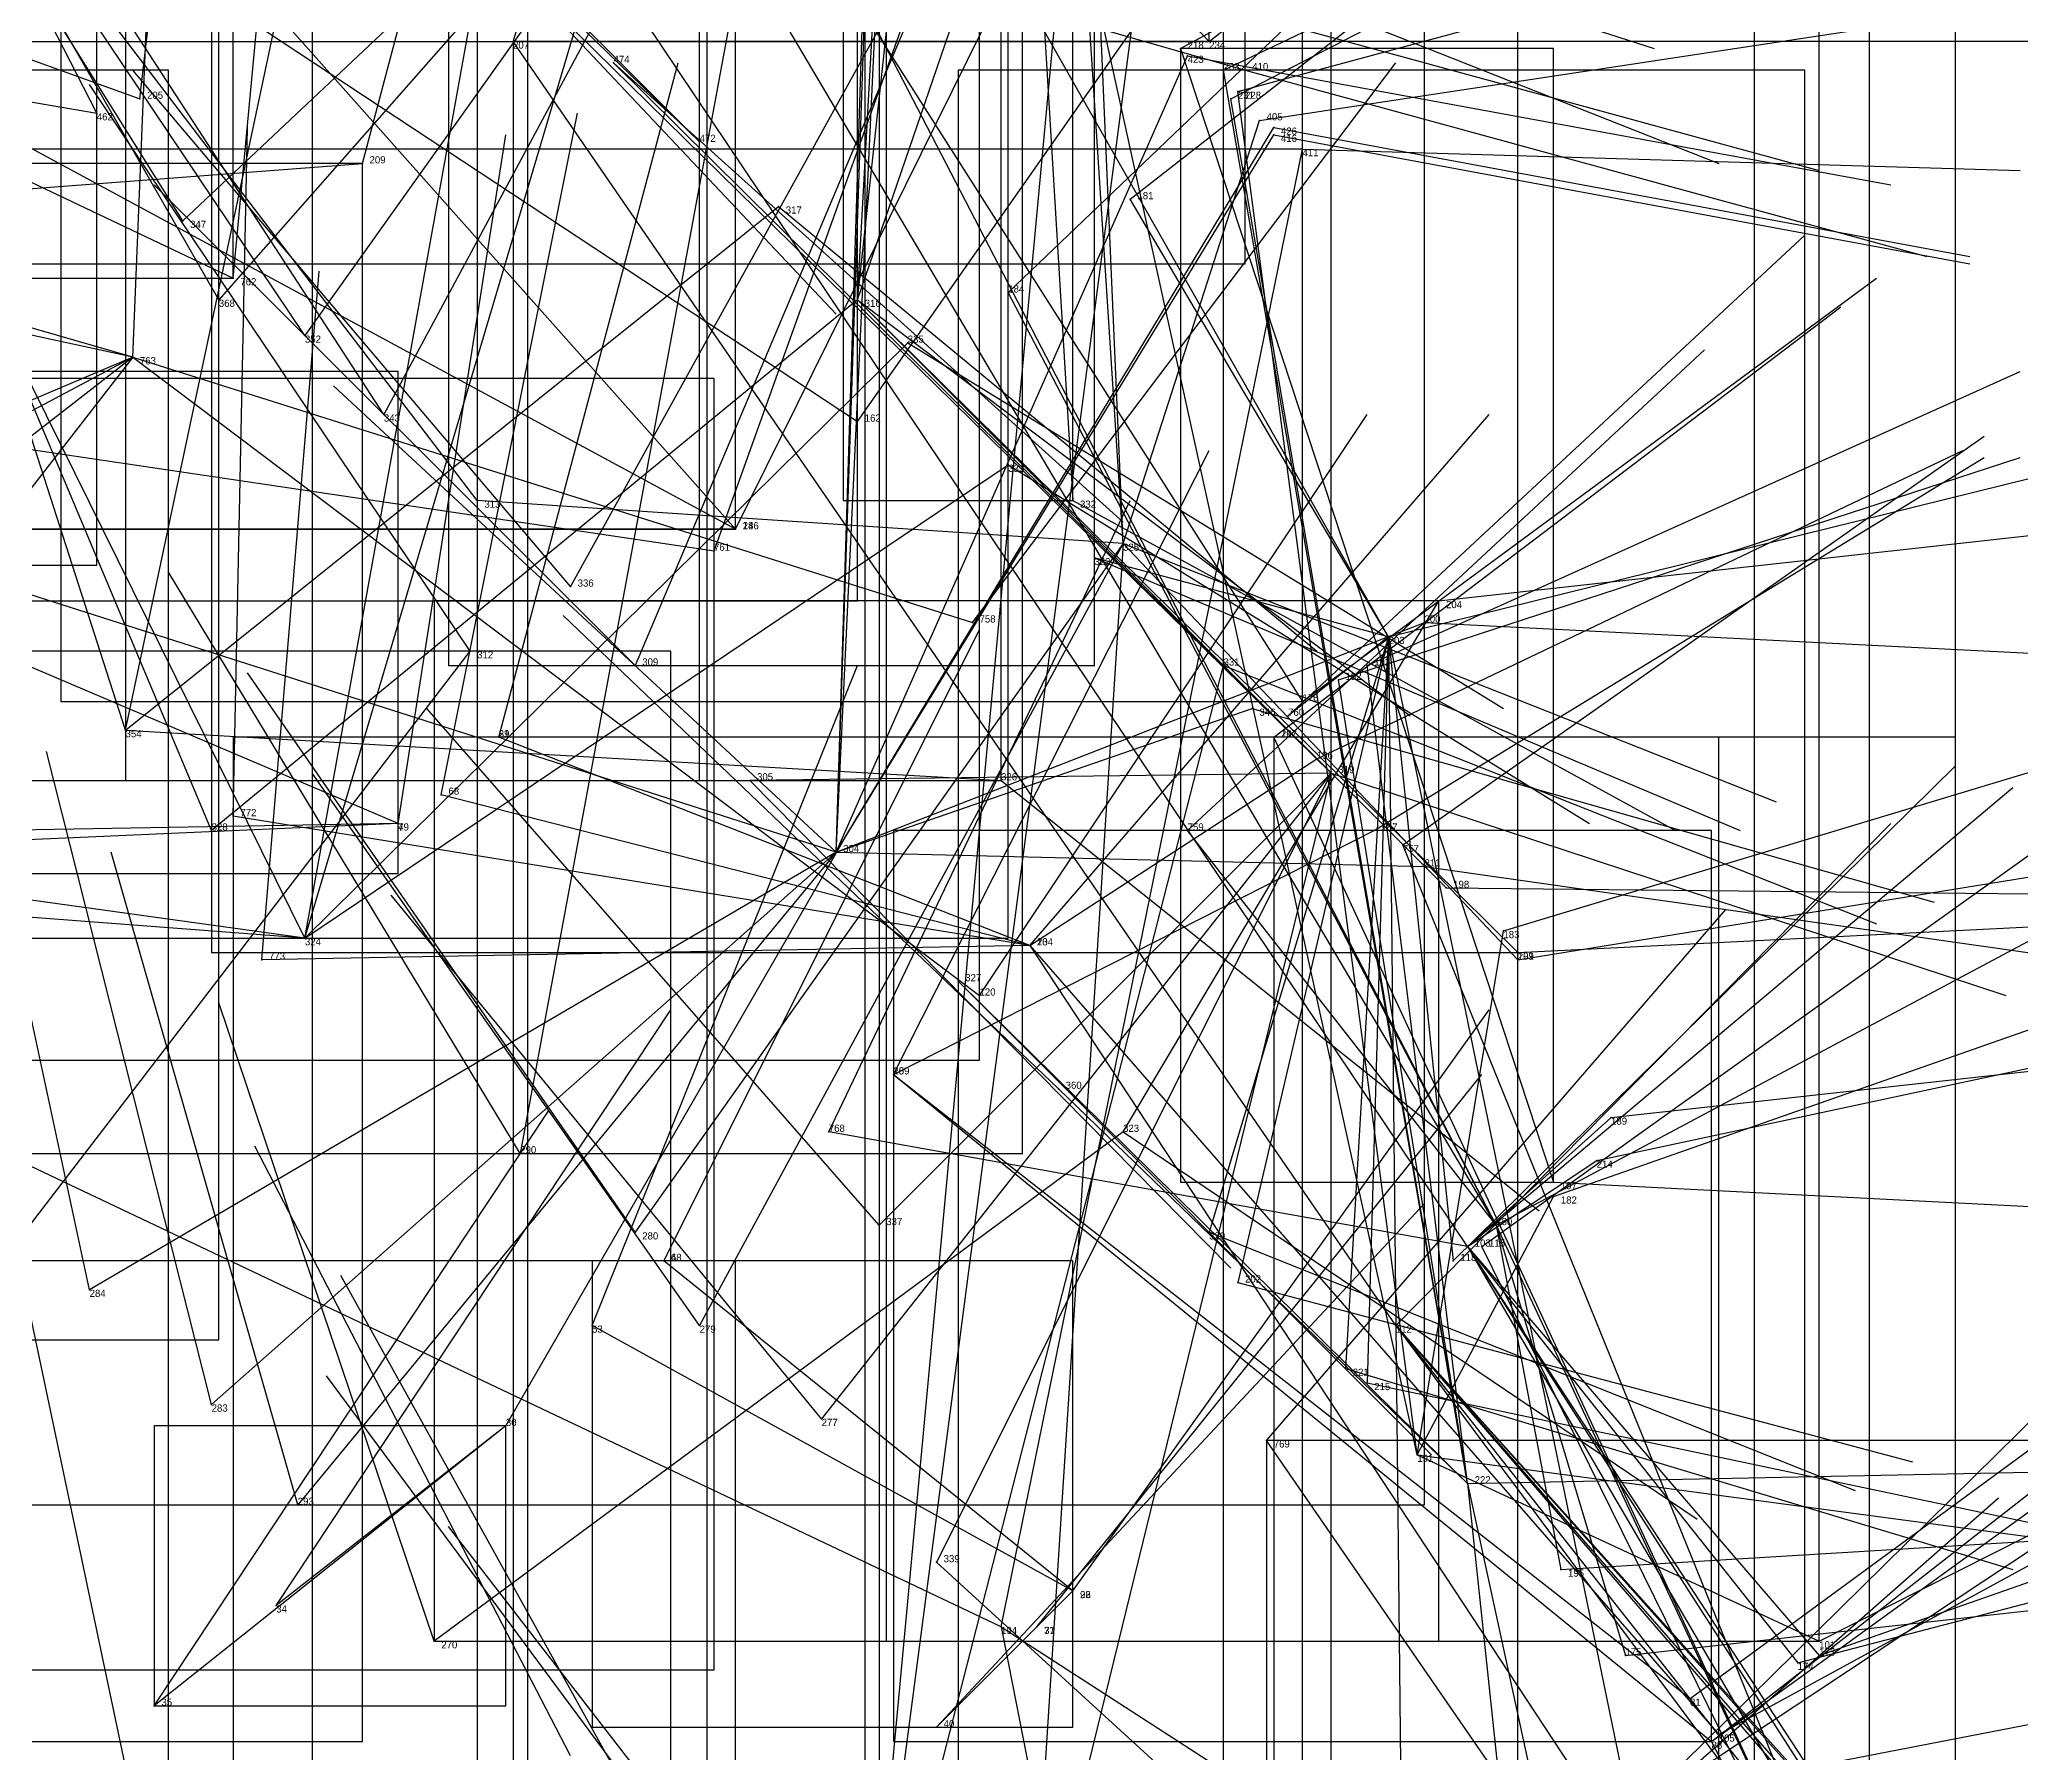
# Model space of a CAD drawing. Extents: x 59.1 to 70.8, y 600.3 to 605.1.
# Drawn here: x 68.383 to 68.659, y 600.7825 to 601.0213 of the extents above; entities that cross this region are included whole.
import ezdxf

# ---------------------------------------------------------------- set-up
doc = ezdxf.new("R2010")
doc.units = 0
for name, color, linetype in [('Clients', 3, 'CONTINUOUS'), ('Facilities', 3, 'CONTINUOUS'), ('Facilities_lines', 3, 'CONTINUOUS'), ('Min_max_boxes', 1, 'CONTINUOUS'), ('Normals', 1, 'CONTINUOUS'), ('Source_points', 5, 'CONTINUOUS'), ('Text', 3, 'CONTINUOUS')]:
    doc.layers.add(name, color=color, linetype=linetype)

msp = doc.modelspace()

# ---------------------------------------------------------------- linework, layer by layer
at = {"layer": 'Clients', "color": 5}
for p in [(68.449, 601.021, 443.676), (68.546, 601.021, 443.798), (68.463, 601.018, 444.575), (68.543, 601.019, 444.267), (68.548, 601.017, 443.918), (68.551, 601.017, 444.271), (68.397, 601.013, 443.587), (68.549, 601.013, 443.884), (68.55, 601.014, 443.963), (68.391, 601.011, 444.684), (68.553, 601.01, 444.036), (68.475, 601.007, 444.518), (68.555, 601.009, 444.151), (68.555, 601.008, 444.212), (68.428, 601.004, 443.607), (68.559, 601.006, 444.093), (68.535, 600.999, 443.738), (68.403, 600.996, 444.625), (68.486, 600.998, 444.461), (68.41, 600.988, 443.537), (68.408, 600.985, 444.661), (68.518, 600.986, 443.667), (68.42, 600.98, 444.57), (68.504, 600.979, 444.347), (68.431, 600.969, 444.515), (68.497, 600.968, 443.6), (68.518, 600.962, 444.291), (68.444, 600.957, 444.458), (68.527, 600.957, 444.234), (68.48, 600.953, 443.528), (68.477, 600.95, 443.454), (68.53, 600.949, 444.107), (68.457, 600.945, 444.401), (68.578, 600.943, 443.917), (68.513, 600.94, 443.505), (68.576, 600.94, 443.995), (68.443, 600.936, 444.49), (68.466, 600.934, 444.345), (68.548, 600.934, 444.122), (68.564, 600.932, 443.769), (68.568, 600.934, 443.693), (68.552, 600.928, 444.063), (68.557, 600.927, 443.481), (68.559, 600.929, 443.617), (68.447, 600.924, 443.387), (68.447, 600.924, 443.387), (68.555, 600.924, 443.545), (68.555, 600.924, 443.545), (68.561, 600.921, 443.656), (68.439, 600.916, 443.312), (68.482, 600.918, 444.287), (68.517, 600.918, 444.247), (68.41, 600.913, 443.168), (68.407, 600.911, 444.397), (68.433, 600.912, 443.239), (68.543, 600.911, 443.471), (68.569, 600.911, 443.601), (68.573, 600.909, 443.54), (68.576, 600.906, 443.95), (68.579, 600.903, 443.892), (68.587, 600.897, 443.718), (68.521, 600.895, 443.401), (68.589, 600.894, 443.835), (68.414, 600.893, 443.168), (68.589, 600.893, 443.777), (68.511, 600.89, 444.174), (68.514, 600.888, 443.328), (68.502, 600.877, 443.257), (68.525, 600.875, 444.118), (68.493, 600.869, 443.184), (68.602, 600.871, 443.784), (68.45, 600.866, 444.23), (68.6, 600.865, 443.711), (68.594, 600.862, 443.864), (68.594, 600.86, 443.634), (68.466, 600.855, 444.174), (68.5, 600.856, 444.122), (68.546, 600.855, 444.005), (68.584, 600.853, 443.485), (68.47, 600.851, 443.113), (68.47, 600.851, 443.113), (68.58, 600.851, 443.336), (68.39, 600.847, 444.233), (68.55, 600.848, 443.95), (68.46, 600.842, 443.041), (68.475, 600.842, 444.117), (68.565, 600.836, 443.955), (68.568, 600.834, 443.892), (68.407, 600.831, 444.175), (68.448, 600.828, 442.97), (68.492, 600.829, 444.061), (68.554, 600.826, 443.19), (68.419, 600.817, 444.119), (68.508, 600.809, 444.006), (68.595, 600.808, 443.724), (68.527, 600.805, 443.122), (68.416, 600.803, 442.827), (68.522, 600.8, 443.048), (68.522, 600.8, 443.048), (68.438, 600.798, 444.063), (68.631, 600.798, 443.451), (68.604, 600.796, 443.667), (68.628, 600.795, 443.605), (68.631, 600.796, 443.526), (68.399, 600.789, 442.758), (68.613, 600.79, 443.2), (68.508, 600.786, 442.901), (68.616, 600.784, 443.152), (68.616, 600.784, 443.227), (68.617, 600.785, 443.377)]:
    msp.add_point(p, dxfattribs=at)
at = {"layer": 'Facilities', "color": 3}
for p in [(68.542, 601.02, 443.857), (68.497, 600.985, 444.404), (68.396, 600.977, 443.467), (68.48, 600.953, 443.528), (68.534, 600.951, 444.177), (68.571, 600.938, 443.845), (68.395, 600.925, 444.453), (68.563, 600.919, 444.008), (68.433, 600.912, 443.239), (68.494, 600.908, 444.231), (68.42, 600.896, 444.34), (68.521, 600.895, 443.401), (68.502, 600.877, 443.257), (68.534, 600.869, 444.061), (68.586, 600.856, 443.56), (68.582, 600.853, 443.409), (68.572, 600.842, 443.262), (68.448, 600.828, 442.97), (68.575, 600.824, 443.837), (68.582, 600.82, 443.778), (68.527, 600.805, 443.122), (68.517, 600.8, 443.949)]:
    msp.add_point(p, dxfattribs=at)
at = {"layer": 'Facilities_lines', "color": 3}
for p, q in [((68.349, 601.226, 444.188), (68.546, 601.021, 443.798)), ((68.386, 601.201, 444.11), (68.559, 600.929, 443.617)), ((68.48, 600.953, 443.528), (68.28, 601.178, 444.102)), ((68.514, 601.173, 444.509), (68.527, 600.957, 444.234)), ((68.497, 600.985, 444.404), (68.507, 601.166, 444.588)), ((68.494, 600.908, 444.231), (68.502, 601.161, 444.668)), ((68.575, 600.824, 443.837), (68.501, 601.161, 444.284)), ((68.494, 600.908, 444.231), (68.502, 601.142, 444.638)), ((68.494, 600.908, 444.231), (68.505, 601.141, 444.578)), ((68.497, 600.985, 444.404), (68.513, 601.133, 444.522)), ((68.395, 600.925, 444.453), (68.438, 601.128, 444.897)), ((68.534, 600.951, 444.177), (68.523, 601.121, 444.407)), ((68.366, 601.116, 444.974), (68.475, 601.007, 444.518)), ((68.42, 600.896, 444.34), (68.458, 601.107, 444.783)), ((68.497, 600.985, 444.404), (68.535, 601.096, 444.417)), ((68.582, 600.853, 443.409), (68.421, 601.093, 443.849)), ((68.534, 600.951, 444.177), (68.528, 601.09, 444.342)), ((68.42, 600.896, 444.34), (68.477, 601.088, 444.665)), ((68.489, 601.077, 444.611), (68.403, 600.996, 444.625)), ((68.489, 601.077, 444.611), (68.408, 600.985, 444.661)), ((68.489, 601.077, 444.611), (68.42, 600.98, 444.57)), ((68.489, 601.077, 444.611), (68.431, 600.969, 444.515)), ((68.489, 601.077, 444.611), (68.45, 600.866, 444.23)), ((68.233, 601.072, 443.962), (68.397, 601.013, 443.587)), ((68.233, 601.072, 443.962), (68.41, 600.988, 443.537)), ((68.571, 600.938, 443.845), (68.5, 601.063, 443.891)), ((68.429, 601.052, 444.748), (68.551, 601.017, 444.271)), ((68.586, 600.856, 443.56), (68.484, 601.053, 443.817)), ((68.373, 601.05, 443.716), (68.497, 600.968, 443.6)), ((68.515, 601.05, 444.437), (68.457, 600.945, 444.401)), ((68.515, 601.05, 444.437), (68.466, 600.934, 444.345)), ((68.586, 600.856, 443.56), (68.476, 601.042, 443.744)), ((68.498, 600.739, 443.842), (68.526, 601.04, 444.38)), ((68.563, 600.919, 444.008), (68.451, 601.029, 444.634)), ((68.498, 600.739, 443.842), (68.536, 601.029, 444.324)), ((68.292, 601.028, 444.732), (68.391, 601.011, 444.684)), ((68.48, 600.953, 443.528), (68.345, 601.026, 443.649)), ((68.396, 600.977, 443.467), (68.236, 601.023, 443.794)), ((68.572, 600.842, 443.262), (68.449, 601.021, 443.676)), ((68.563, 600.919, 444.008), (68.463, 601.018, 444.575)), ((68.494, 600.908, 444.231), (68.543, 601.019, 444.267)), ((68.542, 601.02, 443.857), (68.594, 600.862, 443.864)), ((68.582, 600.82, 443.778), (68.548, 601.017, 443.918)), ((68.582, 600.82, 443.778), (68.549, 601.013, 443.884)), ((68.575, 600.824, 443.837), (68.55, 601.014, 443.963)), ((68.534, 600.951, 444.177), (68.553, 601.01, 444.036)), ((68.396, 600.977, 443.467), (68.248, 601.009, 443.8)), ((68.494, 600.908, 444.231), (68.555, 601.009, 444.151)), ((68.494, 600.908, 444.231), (68.555, 601.008, 444.212)), ((68.283, 600.993, 443.561), (68.428, 601.004, 443.607)), ((68.517, 600.8, 443.949), (68.559, 601.006, 444.093)), ((68.571, 600.938, 443.845), (68.535, 600.999, 443.738)), ((68.395, 600.925, 444.453), (68.486, 600.998, 444.461)), ((68.497, 600.985, 444.404), (68.407, 600.911, 444.397)), ((68.497, 600.985, 444.404), (68.589, 600.894, 443.835)), ((68.497, 600.985, 444.404), (68.579, 600.903, 443.892)), ((68.586, 600.856, 443.56), (68.518, 600.986, 443.667)), ((68.42, 600.896, 444.34), (68.504, 600.979, 444.347)), ((68.396, 600.977, 443.467), (68.257, 600.918, 443.459)), ((68.396, 600.977, 443.467), (68.272, 600.911, 443.381)), ((68.396, 600.977, 443.467), (68.283, 600.889, 443.323)), ((68.396, 600.977, 443.467), (68.32, 600.879, 443.221)), ((68.396, 600.977, 443.467), (68.514, 600.888, 443.328)), ((68.396, 600.977, 443.467), (68.513, 600.94, 443.505)), ((68.433, 600.912, 443.239), (68.285, 600.975, 443.592)), ((68.315, 600.974, 443.483), (68.477, 600.95, 443.454)), ((68.42, 600.896, 444.34), (68.518, 600.962, 444.291)), ((68.534, 600.951, 444.177), (68.444, 600.957, 444.458)), ((68.48, 600.953, 443.528), (68.371, 600.953, 443.4)), ((68.48, 600.953, 443.528), (68.48, 600.953, 443.528)), ((68.534, 600.951, 444.177), (68.466, 600.855, 444.174)), ((68.534, 600.951, 444.177), (68.475, 600.842, 444.117)), ((68.534, 600.951, 444.177), (68.513, 600.622, 443.602)), ((68.571, 600.938, 443.845), (68.53, 600.949, 444.107)), ((68.534, 600.951, 444.177), (68.589, 600.893, 443.777)), ((68.494, 600.908, 444.231), (68.372, 600.947, 444.508)), ((68.534, 600.869, 444.061), (68.578, 600.943, 443.917)), ((68.494, 600.908, 444.231), (68.576, 600.94, 443.995)), ((68.571, 600.938, 443.845), (68.546, 600.855, 444.005)), ((68.571, 600.938, 443.845), (68.55, 600.848, 443.95)), ((68.571, 600.938, 443.845), (68.557, 600.927, 443.481)), ((68.571, 600.938, 443.845), (68.565, 600.836, 443.955)), ((68.571, 600.938, 443.845), (68.568, 600.834, 443.892)), ((68.571, 600.938, 443.845), (68.58, 600.851, 443.336)), ((68.571, 600.938, 443.845), (68.638, 600.612, 443.323)), ((68.571, 600.938, 443.845), (68.573, 600.747, 443.782)), ((68.318, 600.773, 444.081), (68.443, 600.936, 444.49)), ((68.498, 600.739, 443.842), (68.548, 600.934, 444.122)), ((68.582, 600.82, 443.778), (68.564, 600.932, 443.769)), ((68.582, 600.82, 443.778), (68.568, 600.934, 443.693)), ((68.494, 600.908, 444.231), (68.552, 600.928, 444.063)), ((68.395, 600.925, 444.453), (68.517, 600.918, 444.247)), ((68.521, 600.895, 443.401), (68.447, 600.924, 443.387)), ((68.521, 600.895, 443.401), (68.447, 600.924, 443.387)), ((68.65, 600.719, 443.456), (68.555, 600.924, 443.545)), ((68.65, 600.719, 443.456), (68.555, 600.924, 443.545)), ((68.521, 600.895, 443.401), (68.561, 600.921, 443.656)), ((68.563, 600.919, 444.008), (68.482, 600.918, 444.287)), ((68.563, 600.919, 444.008), (68.492, 600.829, 444.061)), ((68.563, 600.919, 444.008), (68.5, 600.856, 444.122)), ((68.563, 600.919, 444.008), (68.508, 600.809, 444.006)), ((68.563, 600.919, 444.008), (68.515, 600.723, 443.784)), ((68.521, 600.895, 443.401), (68.439, 600.916, 443.312)), ((68.521, 600.895, 443.401), (68.41, 600.913, 443.168)), ((68.433, 600.912, 443.239), (68.276, 600.905, 443.302)), ((68.433, 600.912, 443.239), (68.322, 600.91, 443.338)), ((68.433, 600.912, 443.239), (68.433, 600.912, 443.239)), ((68.502, 600.877, 443.257), (68.569, 600.911, 443.601)), ((68.586, 600.856, 443.56), (68.543, 600.911, 443.471)), ((68.42, 600.896, 444.34), (68.326, 600.909, 444.399)), ((68.494, 600.908, 444.231), (68.39, 600.847, 444.233)), ((68.494, 600.908, 444.231), (68.407, 600.831, 444.175)), ((68.494, 600.908, 444.231), (68.419, 600.817, 444.119)), ((68.494, 600.908, 444.231), (68.576, 600.906, 443.95)), ((68.65, 600.719, 443.456), (68.573, 600.909, 443.54)), ((68.42, 600.896, 444.34), (68.302, 600.905, 444.449)), ((68.575, 600.824, 443.837), (68.587, 600.897, 443.718)), ((68.521, 600.895, 443.401), (68.414, 600.893, 443.168)), ((68.521, 600.895, 443.401), (68.521, 600.895, 443.401)), ((68.521, 600.895, 443.401), (68.602, 600.772, 443.308)), ((68.521, 600.895, 443.401), (68.617, 600.785, 443.377)), ((68.582, 600.82, 443.778), (68.511, 600.89, 444.174)), ((68.502, 600.877, 443.257), (68.613, 600.79, 443.2)), ((68.502, 600.877, 443.257), (68.502, 600.877, 443.257)), ((68.502, 600.877, 443.257), (68.616, 600.784, 443.227)), ((68.517, 600.8, 443.949), (68.359, 600.875, 444.394)), ((68.582, 600.82, 443.778), (68.525, 600.875, 444.118)), ((68.534, 600.869, 444.061), (68.438, 600.798, 444.063)), ((68.582, 600.853, 443.409), (68.493, 600.869, 443.184)), ((68.582, 600.853, 443.409), (68.602, 600.871, 443.784)), ((68.582, 600.853, 443.409), (68.6, 600.865, 443.711)), ((68.575, 600.824, 443.837), (68.594, 600.86, 443.634)), ((68.586, 600.856, 443.56), (68.604, 600.796, 443.667)), ((68.586, 600.856, 443.56), (68.622, 600.779, 443.612)), ((68.586, 600.856, 443.56), (68.595, 600.808, 443.724)), ((68.582, 600.853, 443.409), (68.65, 600.749, 443.443)), ((68.582, 600.853, 443.409), (68.643, 600.758, 443.498)), ((68.582, 600.853, 443.409), (68.631, 600.796, 443.526)), ((68.582, 600.853, 443.409), (68.628, 600.795, 443.605)), ((68.582, 600.853, 443.409), (68.63, 600.771, 443.556)), ((68.65, 600.719, 443.456), (68.584, 600.853, 443.485)), ((68.527, 600.805, 443.122), (68.47, 600.851, 443.113)), ((68.527, 600.805, 443.122), (68.47, 600.851, 443.113)), ((68.527, 600.805, 443.122), (68.46, 600.842, 443.041)), ((68.572, 600.842, 443.262), (68.67, 600.733, 443.27)), ((68.572, 600.842, 443.262), (68.659, 600.725, 443.222)), ((68.572, 600.842, 443.262), (68.666, 600.733, 443.328)), ((68.572, 600.842, 443.262), (68.661, 600.729, 443.297)), ((68.572, 600.842, 443.262), (68.665, 600.738, 443.388)), ((68.572, 600.842, 443.262), (68.668, 600.732, 443.374)), ((68.448, 600.828, 442.97), (68.399, 600.789, 442.758)), ((68.448, 600.828, 442.97), (68.416, 600.803, 442.827)), ((68.448, 600.828, 442.97), (68.448, 600.828, 442.97)), ((68.636, 600.707, 443.155), (68.554, 600.826, 443.19)), ((68.575, 600.824, 443.837), (68.631, 600.798, 443.451)), ((68.582, 600.82, 443.778), (68.629, 600.604, 443.404)), ((68.582, 600.82, 443.778), (68.606, 600.593, 443.463)), ((68.527, 600.805, 443.122), (68.508, 600.786, 442.901)), ((68.527, 600.805, 443.122), (68.522, 600.8, 443.048)), ((68.527, 600.805, 443.122), (68.522, 600.8, 443.048)), ((68.527, 600.805, 443.122), (68.527, 600.805, 443.122)), ((68.517, 600.8, 443.949), (68.536, 600.704, 443.729)), ((68.65, 600.719, 443.456), (68.616, 600.784, 443.152))]:
    msp.add_line(p, q, dxfattribs=at)
at = {"layer": 'Min_max_boxes', "color": 1}
for p, q in [((68.52, 600.866, 444.23), (68.52, 601.433, 444.23)), ((68.52, 600.866, 445.193), (68.52, 601.433, 445.193)), ((68.551, 600.99, 444.271), (68.551, 601.354, 444.271)), ((68.551, 600.99, 445.198), (68.551, 601.354, 445.198)), ((68.475, 600.918, 444.507), (68.475, 601.293, 444.507)), ((68.475, 600.918, 445.257), (68.475, 601.293, 445.257)), ((68.408, 600.84, 443.494), (68.408, 601.268, 443.494)), ((68.408, 600.84, 444.441), (68.408, 601.268, 444.441)), ((68.44, 601.248, 444.232), (68.44, 600.934, 444.232)), ((68.44, 601.248, 444.691), (68.44, 600.934, 444.691)), ((68.53, 600.934, 444.232), (68.53, 601.248, 444.232)), ((68.53, 600.934, 444.691), (68.53, 601.248, 444.691)), ((68.546, 601.021, 443.798), (68.546, 601.226, 443.798)), ((68.546, 601.021, 444.188), (68.546, 601.226, 444.188)), ((68.386, 601.201, 443.617), (68.386, 600.929, 443.617)), ((68.386, 601.201, 444.11), (68.386, 600.929, 444.11)), ((68.559, 600.929, 443.617), (68.559, 601.201, 443.617)), ((68.559, 600.929, 444.11), (68.559, 601.201, 444.11)), ((68.48, 600.953, 443.4), (68.48, 601.178, 443.4)), ((68.48, 600.953, 444.102), (68.48, 601.178, 444.102)), ((68.495, 601.173, 444.234), (68.495, 600.957, 444.234)), ((68.495, 601.173, 444.582), (68.495, 600.957, 444.582)), ((68.527, 600.957, 444.234), (68.527, 601.173, 444.234)), ((68.527, 600.957, 444.582), (68.527, 601.173, 444.582)), ((68.407, 601.166, 443.835), (68.407, 600.894, 443.835)), ((68.407, 601.166, 444.588), (68.407, 600.894, 444.588)), ((68.589, 600.894, 443.835), (68.589, 601.166, 443.835)), ((68.589, 600.894, 444.588), (68.589, 601.166, 444.588)), ((68.501, 601.161, 443.451), (68.501, 600.798, 443.451)), ((68.501, 601.161, 444.284), (68.501, 600.798, 444.284)), ((68.576, 600.817, 443.95), (68.576, 601.161, 443.95)), ((68.576, 600.817, 444.668), (68.576, 601.161, 444.668)), ((68.631, 600.798, 443.451), (68.631, 601.161, 443.451)), ((68.631, 600.798, 444.284), (68.631, 601.161, 444.284)), ((68.395, 601.128, 444.247), (68.395, 600.918, 444.247)), ((68.395, 601.128, 444.897), (68.395, 600.918, 444.897)), ((68.517, 600.918, 444.247), (68.517, 601.128, 444.247)), ((68.517, 600.918, 444.897), (68.517, 601.128, 444.897)), ((68.444, 601.121, 443.602), (68.444, 600.622, 443.602)), ((68.444, 601.121, 444.458), (68.444, 600.622, 444.458)), ((68.589, 600.622, 443.602), (68.589, 601.121, 443.602)), ((68.589, 600.622, 444.458), (68.589, 601.121, 444.458)), ((68.518, 600.896, 444.291), (68.518, 601.107, 444.291)), ((68.518, 600.896, 444.783), (68.518, 601.107, 444.783)), ((68.421, 601.093, 443.184), (68.421, 600.749, 443.184)), ((68.421, 601.093, 443.849), (68.421, 600.749, 443.849)), ((68.65, 600.749, 443.184), (68.65, 601.093, 443.184)), ((68.65, 600.749, 443.849), (68.65, 601.093, 443.849)), ((68.391, 600.948, 444.452), (68.391, 601.084, 444.452)), ((68.391, 600.948, 444.842), (68.391, 601.084, 444.842)), ((68.41, 600.988, 443.537), (68.41, 601.072, 443.537)), ((68.41, 600.988, 443.962), (68.41, 601.072, 443.962)), ((68.5, 601.063, 443.323), (68.5, 600.612, 443.323)), ((68.5, 601.063, 444.107), (68.5, 600.612, 444.107)), ((68.638, 600.612, 443.323), (68.638, 601.063, 443.323)), ((68.638, 600.612, 444.107), (68.638, 601.063, 444.107)), ((68.476, 601.053, 443.471), (68.476, 600.779, 443.471)), ((68.476, 601.053, 443.817), (68.476, 600.779, 443.817)), ((68.622, 600.779, 443.471), (68.622, 601.053, 443.471)), ((68.622, 600.779, 443.817), (68.622, 601.053, 443.817)), ((68.497, 600.943, 443.583), (68.497, 601.05, 443.583)), ((68.497, 600.943, 443.716), (68.497, 601.05, 443.716)), ((68.498, 601.04, 443.842), (68.498, 600.739, 443.842)), ((68.498, 601.04, 444.38), (68.498, 600.739, 444.38)), ((68.548, 600.739, 443.842), (68.548, 601.04, 443.842)), ((68.548, 600.739, 444.38), (68.548, 601.04, 444.38)), ((68.451, 601.029, 443.784), (68.451, 600.723, 443.784)), ((68.451, 601.029, 444.634), (68.451, 600.723, 444.634)), ((68.563, 600.723, 443.784), (68.563, 601.029, 443.784)), ((68.563, 600.723, 444.634), (68.563, 601.029, 444.634)), ((68.514, 600.879, 443.221), (68.514, 601.023, 443.221)), ((68.514, 600.879, 443.8), (68.514, 601.023, 443.8)), ((68.349, 601.021, 443.798), (68.546, 601.021, 443.798)), ((68.349, 601.021, 444.188), (68.546, 601.021, 444.188)), ((68.67, 601.021, 443.222), (68.449, 601.021, 443.222)), ((68.449, 601.021, 443.222), (68.449, 600.725, 443.222)), ((68.67, 601.021, 443.676), (68.449, 601.021, 443.676)), ((68.449, 601.021, 443.676), (68.449, 600.725, 443.676)), ((68.449, 601.021, 443.222), (68.449, 601.021, 443.676)), ((68.546, 601.021, 443.798), (68.546, 601.021, 444.188)), ((68.594, 601.02, 443.857), (68.542, 601.02, 443.857)), ((68.542, 601.02, 443.857), (68.542, 600.862, 443.857)), ((68.594, 601.02, 443.864), (68.542, 601.02, 443.864)), ((68.542, 601.02, 443.864), (68.542, 600.862, 443.864)), ((68.542, 601.02, 443.857), (68.542, 601.02, 443.864)), ((68.594, 600.862, 443.857), (68.594, 601.02, 443.857)), ((68.594, 600.862, 443.864), (68.594, 601.02, 443.864)), ((68.594, 601.02, 443.857), (68.594, 601.02, 443.864)), ((68.401, 601.017, 443.29), (68.161, 601.017, 443.29)), ((68.401, 601.017, 444.396), (68.161, 601.017, 444.396)), ((68.401, 600.657, 443.29), (68.401, 601.017, 443.29)), ((68.401, 600.657, 444.396), (68.401, 601.017, 444.396)), ((68.401, 601.017, 443.29), (68.401, 601.017, 444.396)), ((68.629, 601.017, 443.404), (68.511, 601.017, 443.404)), ((68.511, 601.017, 443.404), (68.511, 600.593, 443.404)), ((68.629, 601.017, 444.174), (68.511, 601.017, 444.174)), ((68.511, 601.017, 444.174), (68.511, 600.593, 444.174)), ((68.511, 601.017, 443.404), (68.511, 601.017, 444.174)), ((68.629, 600.593, 443.404), (68.629, 601.017, 443.404)), ((68.629, 600.593, 444.174), (68.629, 601.017, 444.174)), ((68.629, 601.017, 443.404), (68.629, 601.017, 444.174)), ((68.428, 601.004, 443.271), (68.177, 601.004, 443.271)), ((68.428, 601.004, 443.607), (68.177, 601.004, 443.607)), ((68.559, 601.006, 443.729), (68.359, 601.006, 443.729)), ((68.559, 601.006, 444.394), (68.359, 601.006, 444.394)), ((68.428, 600.784, 443.271), (68.428, 601.004, 443.271)), ((68.428, 600.784, 443.607), (68.428, 601.004, 443.607)), ((68.428, 601.004, 443.271), (68.428, 601.004, 443.607)), ((68.559, 600.704, 443.729), (68.559, 601.006, 443.729)), ((68.559, 600.704, 444.394), (68.559, 601.006, 444.394)), ((68.559, 601.006, 443.729), (68.559, 601.006, 444.394)), ((68.284, 600.99, 444.271), (68.551, 600.99, 444.271)), ((68.284, 600.99, 445.198), (68.551, 600.99, 445.198)), ((68.551, 600.99, 444.271), (68.551, 600.99, 445.198)), ((68.233, 600.988, 443.537), (68.41, 600.988, 443.537)), ((68.233, 600.988, 443.962), (68.41, 600.988, 443.962)), ((68.41, 600.988, 443.537), (68.41, 600.988, 443.962)), ((68.477, 600.974, 443.195), (68.164, 600.974, 443.195)), ((68.477, 600.974, 443.665), (68.164, 600.974, 443.665)), ((68.433, 600.975, 443.239), (68.276, 600.975, 443.239)), ((68.433, 600.975, 443.592), (68.276, 600.975, 443.592)), ((68.433, 600.905, 443.239), (68.433, 600.975, 443.239)), ((68.433, 600.905, 443.592), (68.433, 600.975, 443.592)), ((68.433, 600.975, 443.239), (68.433, 600.975, 443.592)), ((68.477, 600.794, 443.195), (68.477, 600.974, 443.195)), ((68.477, 600.794, 443.665), (68.477, 600.974, 443.665)), ((68.477, 600.974, 443.195), (68.477, 600.974, 443.665)), ((68.495, 600.957, 444.234), (68.527, 600.957, 444.234)), ((68.495, 600.957, 444.582), (68.527, 600.957, 444.582)), ((68.495, 600.957, 444.234), (68.495, 600.957, 444.582)), ((68.527, 600.957, 444.234), (68.527, 600.957, 444.582)), ((68.28, 600.953, 443.4), (68.48, 600.953, 443.4)), ((68.28, 600.953, 444.102), (68.48, 600.953, 444.102)), ((68.48, 600.953, 443.4), (68.48, 600.953, 444.102)), ((68.233, 600.948, 444.452), (68.391, 600.948, 444.452)), ((68.233, 600.948, 444.842), (68.391, 600.948, 444.842)), ((68.391, 600.948, 444.452), (68.391, 600.948, 444.842)), ((68.255, 600.943, 443.583), (68.497, 600.943, 443.583)), ((68.255, 600.943, 443.716), (68.497, 600.943, 443.716)), ((68.578, 600.943, 443.917), (68.438, 600.943, 443.917)), ((68.438, 600.943, 443.917), (68.438, 600.798, 443.917)), ((68.578, 600.943, 444.063), (68.438, 600.943, 444.063)), ((68.438, 600.943, 444.063), (68.438, 600.798, 444.063)), ((68.438, 600.943, 443.917), (68.438, 600.943, 444.063)), ((68.497, 600.943, 443.583), (68.497, 600.943, 443.716)), ((68.578, 600.798, 443.917), (68.578, 600.943, 443.917)), ((68.578, 600.798, 444.063), (68.578, 600.943, 444.063)), ((68.578, 600.943, 443.917), (68.578, 600.943, 444.063)), ((68.471, 600.936, 443.954), (68.209, 600.936, 443.954)), ((68.471, 600.936, 444.49), (68.209, 600.936, 444.49)), ((68.471, 600.766, 443.954), (68.471, 600.936, 443.954)), ((68.471, 600.766, 444.49), (68.471, 600.936, 444.49)), ((68.471, 600.936, 443.954), (68.471, 600.936, 444.49)), ((68.44, 600.934, 444.232), (68.53, 600.934, 444.232)), ((68.44, 600.934, 444.691), (68.53, 600.934, 444.691)), ((68.44, 600.934, 444.232), (68.44, 600.934, 444.691)), ((68.53, 600.934, 444.232), (68.53, 600.934, 444.691)), ((68.386, 600.929, 443.617), (68.559, 600.929, 443.617)), ((68.386, 600.929, 444.11), (68.559, 600.929, 444.11)), ((68.386, 600.929, 443.617), (68.386, 600.929, 444.11)), ((68.559, 600.929, 443.617), (68.559, 600.929, 444.11)), ((68.617, 600.924, 443.168), (68.41, 600.924, 443.168)), ((68.41, 600.924, 443.168), (68.41, 600.772, 443.168)), ((68.617, 600.924, 443.656), (68.41, 600.924, 443.656)), ((68.41, 600.924, 443.656), (68.41, 600.772, 443.656)), ((68.41, 600.924, 443.168), (68.41, 600.924, 443.656)), ((68.65, 600.924, 443.152), (68.555, 600.924, 443.152)), ((68.555, 600.924, 443.152), (68.555, 600.719, 443.152)), ((68.65, 600.924, 443.545), (68.555, 600.924, 443.545)), ((68.555, 600.924, 443.545), (68.555, 600.719, 443.545)), ((68.555, 600.924, 443.152), (68.555, 600.924, 443.545)), ((68.617, 600.772, 443.168), (68.617, 600.924, 443.168)), ((68.617, 600.772, 443.656), (68.617, 600.924, 443.656)), ((68.617, 600.924, 443.168), (68.617, 600.924, 443.656)), ((68.65, 600.719, 443.152), (68.65, 600.924, 443.152)), ((68.65, 600.719, 443.545), (68.65, 600.924, 443.545)), ((68.65, 600.924, 443.152), (68.65, 600.924, 443.545)), ((68.246, 600.918, 444.507), (68.475, 600.918, 444.507)), ((68.246, 600.918, 445.257), (68.475, 600.918, 445.257)), ((68.395, 600.918, 444.247), (68.517, 600.918, 444.247)), ((68.395, 600.918, 444.897), (68.517, 600.918, 444.897)), ((68.395, 600.918, 444.247), (68.395, 600.918, 444.897)), ((68.475, 600.918, 444.507), (68.475, 600.918, 445.257)), ((68.517, 600.918, 444.247), (68.517, 600.918, 444.897)), ((68.616, 600.911, 443.2), (68.502, 600.911, 443.2)), ((68.502, 600.911, 443.2), (68.502, 600.784, 443.2)), ((68.616, 600.911, 443.601), (68.502, 600.911, 443.601)), ((68.502, 600.911, 443.601), (68.502, 600.784, 443.601)), ((68.502, 600.911, 443.2), (68.502, 600.911, 443.601)), ((68.616, 600.784, 443.2), (68.616, 600.911, 443.2)), ((68.616, 600.784, 443.601), (68.616, 600.911, 443.601)), ((68.616, 600.911, 443.2), (68.616, 600.911, 443.601)), ((68.276, 600.905, 443.239), (68.433, 600.905, 443.239)), ((68.276, 600.905, 443.592), (68.433, 600.905, 443.592)), ((68.433, 600.905, 443.239), (68.433, 600.905, 443.592)), ((68.302, 600.896, 444.291), (68.518, 600.896, 444.291)), ((68.302, 600.896, 444.783), (68.518, 600.896, 444.783)), ((68.518, 600.896, 444.291), (68.518, 600.896, 444.783)), ((68.407, 600.894, 443.835), (68.589, 600.894, 443.835)), ((68.407, 600.894, 444.588), (68.589, 600.894, 444.588)), ((68.407, 600.894, 443.835), (68.407, 600.894, 444.588)), ((68.589, 600.894, 443.835), (68.589, 600.894, 444.588)), ((68.236, 600.879, 443.221), (68.514, 600.879, 443.221)), ((68.236, 600.879, 443.8), (68.514, 600.879, 443.8)), ((68.514, 600.879, 443.221), (68.514, 600.879, 443.8)), ((68.368, 600.866, 444.23), (68.52, 600.866, 444.23)), ((68.368, 600.866, 445.193), (68.52, 600.866, 445.193)), ((68.52, 600.866, 444.23), (68.52, 600.866, 445.193)), ((68.542, 600.862, 443.857), (68.594, 600.862, 443.857)), ((68.542, 600.862, 443.864), (68.594, 600.862, 443.864)), ((68.542, 600.862, 443.857), (68.542, 600.862, 443.864)), ((68.594, 600.862, 443.857), (68.594, 600.862, 443.864)), ((68.48, 600.851, 443.895), (68.221, 600.851, 443.895)), ((68.48, 600.851, 444.152), (68.221, 600.851, 444.152)), ((68.527, 600.851, 442.901), (68.46, 600.851, 442.901)), ((68.46, 600.851, 442.901), (68.46, 600.786, 442.901)), ((68.527, 600.851, 443.122), (68.46, 600.851, 443.122)), ((68.46, 600.851, 443.122), (68.46, 600.786, 443.122)), ((68.46, 600.851, 442.901), (68.46, 600.851, 443.122)), ((68.48, 600.758, 443.895), (68.48, 600.851, 443.895)), ((68.48, 600.758, 444.152), (68.48, 600.851, 444.152)), ((68.48, 600.851, 443.895), (68.48, 600.851, 444.152)), ((68.527, 600.786, 442.901), (68.527, 600.851, 442.901)), ((68.527, 600.786, 443.122), (68.527, 600.851, 443.122)), ((68.527, 600.851, 442.901), (68.527, 600.851, 443.122)), ((68.195, 600.84, 443.494), (68.408, 600.84, 443.494)), ((68.195, 600.84, 444.441), (68.408, 600.84, 444.441)), ((68.408, 600.84, 443.494), (68.408, 600.84, 444.441)), ((68.448, 600.828, 442.758), (68.399, 600.828, 442.758)), ((68.399, 600.828, 442.758), (68.399, 600.789, 442.758)), ((68.448, 600.828, 442.97), (68.399, 600.828, 442.97)), ((68.399, 600.828, 442.97), (68.399, 600.789, 442.97)), ((68.399, 600.828, 442.758), (68.399, 600.828, 442.97)), ((68.448, 600.789, 442.758), (68.448, 600.828, 442.758)), ((68.448, 600.789, 442.97), (68.448, 600.828, 442.97)), ((68.448, 600.828, 442.758), (68.448, 600.828, 442.97)), ((68.665, 600.826, 443.152), (68.554, 600.826, 443.152)), ((68.554, 600.826, 443.152), (68.554, 600.622, 443.152)), ((68.665, 600.826, 443.495), (68.554, 600.826, 443.495)), ((68.554, 600.826, 443.495), (68.554, 600.622, 443.495)), ((68.554, 600.826, 443.152), (68.554, 600.826, 443.495)), ((68.372, 600.817, 443.95), (68.576, 600.817, 443.95)), ((68.372, 600.817, 444.668), (68.576, 600.817, 444.668)), ((68.576, 600.817, 443.95), (68.576, 600.817, 444.668)), ((68.438, 600.798, 443.917), (68.578, 600.798, 443.917)), ((68.438, 600.798, 444.063), (68.578, 600.798, 444.063)), ((68.438, 600.798, 443.917), (68.438, 600.798, 444.063)), ((68.501, 600.798, 443.451), (68.631, 600.798, 443.451)), ((68.501, 600.798, 444.284), (68.631, 600.798, 444.284)), ((68.501, 600.798, 443.451), (68.501, 600.798, 444.284)), ((68.578, 600.798, 443.917), (68.578, 600.798, 444.063)), ((68.631, 600.798, 443.451), (68.631, 600.798, 444.284)), ((68.164, 600.794, 443.195), (68.477, 600.794, 443.195)), ((68.164, 600.794, 443.665), (68.477, 600.794, 443.665)), ((68.477, 600.794, 443.195), (68.477, 600.794, 443.665)), ((68.399, 600.789, 442.758), (68.448, 600.789, 442.758)), ((68.399, 600.789, 442.97), (68.448, 600.789, 442.97)), ((68.399, 600.789, 442.758), (68.399, 600.789, 442.97)), ((68.448, 600.789, 442.758), (68.448, 600.789, 442.97)), ((68.46, 600.786, 442.901), (68.527, 600.786, 442.901)), ((68.46, 600.786, 443.122), (68.527, 600.786, 443.122)), ((68.46, 600.786, 442.901), (68.46, 600.786, 443.122)), ((68.527, 600.786, 442.901), (68.527, 600.786, 443.122)), ((68.177, 600.784, 443.271), (68.428, 600.784, 443.271)), ((68.177, 600.784, 443.607), (68.428, 600.784, 443.607)), ((68.428, 600.784, 443.271), (68.428, 600.784, 443.607)), ((68.502, 600.784, 443.2), (68.616, 600.784, 443.2)), ((68.502, 600.784, 443.601), (68.616, 600.784, 443.601)), ((68.502, 600.784, 443.2), (68.502, 600.784, 443.601)), ((68.616, 600.784, 443.2), (68.616, 600.784, 443.601))]:
    msp.add_line(p, q, dxfattribs=at)
at = {"layer": 'Normals', "color": 1}
for p, q in [((68.449, 601.021, 443.676), (68.478, 601.114, 443.654)), ((68.397, 601.013, 443.587), (68.408, 601.109, 443.562)), ((68.428, 601.004, 443.607), (68.453, 601.098, 443.584)), ((68.391, 601.011, 444.684), (68.348, 601.095, 444.651)), ((68.41, 600.988, 443.537), (68.419, 601.084, 443.511)), ((68.546, 601.021, 443.798), (68.624, 601.083, 443.787)), ((68.403, 600.996, 444.625), (68.353, 601.076, 444.592)), ((68.396, 600.977, 443.467), (68.4, 601.074, 443.443)), ((68.475, 601.007, 444.518), (68.405, 601.075, 444.494)), ((68.542, 601.02, 443.857), (68.63, 601.068, 443.856)), ((68.408, 600.985, 444.661), (68.361, 601.067, 444.628)), ((68.42, 600.98, 444.57), (68.367, 601.059, 444.54)), ((68.535, 600.999, 443.738), (68.613, 601.06, 443.722)), ((68.548, 601.017, 443.918), (68.638, 601.06, 443.919)), ((68.549, 601.013, 443.884), (68.638, 601.059, 443.885)), ((68.518, 600.986, 443.667), (68.589, 601.054, 443.65)), ((68.429, 601.052, 444.748), (68.494, 600.983, 444.779)), ((68.431, 600.969, 444.515), (68.379, 601.049, 444.485)), ((68.497, 600.968, 443.6), (68.553, 601.048, 443.579)), ((68.515, 601.05, 444.437), (68.608, 601.02, 444.456)), ((68.477, 600.95, 443.454), (68.51, 601.042, 443.431)), ((68.48, 600.953, 443.528), (68.523, 601.04, 443.505)), ((68.48, 600.953, 443.528), (68.523, 601.04, 443.505)), ((68.526, 601.04, 444.38), (68.617, 601.004, 444.401)), ((68.55, 601.014, 443.963), (68.646, 601.04, 443.968)), ((68.444, 600.957, 444.458), (68.386, 601.033, 444.428)), ((68.536, 601.029, 444.324), (68.631, 601.003, 444.34)), ((68.553, 601.01, 444.036), (68.652, 601.025, 444.041)), ((68.447, 600.924, 443.387), (68.472, 601.018, 443.363)), ((68.447, 600.924, 443.387), (68.472, 601.018, 443.363)), ((68.463, 601.018, 444.575), (68.534, 600.954, 444.604)), ((68.513, 600.94, 443.505), (68.572, 601.018, 443.484)), ((68.543, 601.019, 444.267), (68.641, 601.001, 444.28)), ((68.395, 600.925, 444.453), (68.366, 601.015, 444.421)), ((68.443, 600.936, 444.49), (68.39, 601.015, 444.46)), ((68.457, 600.945, 444.401), (68.396, 601.017, 444.369)), ((68.551, 601.017, 444.271), (68.646, 600.991, 444.29)), ((68.439, 600.916, 443.312), (68.458, 601.011, 443.286)), ((68.41, 600.913, 443.168), (68.412, 601.009, 443.141)), ((68.433, 600.912, 443.239), (68.448, 601.008, 443.216)), ((68.433, 600.912, 443.239), (68.448, 601.008, 443.216)), ((68.555, 601.009, 444.151), (68.652, 600.991, 444.167)), ((68.555, 601.008, 444.212), (68.652, 600.99, 444.229)), ((68.559, 601.006, 444.093), (68.659, 601.003, 444.101)), ((68.466, 600.934, 444.345), (68.399, 601.001, 444.313)), ((68.407, 600.911, 444.397), (68.37, 600.999, 444.368)), ((68.486, 600.998, 444.461), (68.561, 600.936, 444.486)), ((68.557, 600.927, 443.481), (68.629, 600.994, 443.464)), ((68.414, 600.893, 443.168), (68.422, 600.989, 443.142)), ((68.559, 600.929, 443.617), (68.639, 600.988, 443.606)), ((68.497, 600.985, 444.404), (68.574, 600.927, 444.431)), ((68.555, 600.924, 443.545), (68.634, 600.984, 443.532)), ((68.555, 600.924, 443.545), (68.634, 600.984, 443.532)), ((68.42, 600.896, 444.34), (68.378, 600.981, 444.309)), ((68.504, 600.979, 444.347), (68.587, 600.928, 444.371)), ((68.543, 600.911, 443.471), (68.615, 600.978, 443.454)), ((68.568, 600.934, 443.693), (68.659, 600.975, 443.686)), ((68.494, 600.908, 444.231), (68.424, 600.973, 444.201)), ((68.514, 600.888, 443.328), (68.568, 600.969, 443.306)), ((68.521, 600.895, 443.401), (68.585, 600.969, 443.381)), ((68.521, 600.895, 443.401), (68.585, 600.969, 443.381)), ((68.573, 600.909, 443.54), (68.654, 600.966, 443.529)), ((68.502, 600.877, 443.257), (68.546, 600.964, 443.235)), ((68.502, 600.877, 443.257), (68.546, 600.964, 443.235)), ((68.561, 600.921, 443.656), (68.651, 600.964, 443.648)), ((68.564, 600.932, 443.769), (68.659, 600.963, 443.766)), ((68.569, 600.911, 443.601), (68.654, 600.963, 443.589)), ((68.518, 600.962, 444.291), (68.599, 600.912, 444.322)), ((68.571, 600.938, 443.845), (68.668, 600.962, 443.85)), ((68.493, 600.869, 443.184), (68.535, 600.957, 443.163)), ((68.527, 600.957, 444.234), (68.611, 600.911, 444.262)), ((68.578, 600.943, 443.917), (68.677, 600.954, 443.928)), ((68.53, 600.949, 444.107), (68.62, 600.911, 444.127)), ((68.534, 600.951, 444.177), (68.625, 600.915, 444.199)), ((68.45, 600.866, 444.23), (68.401, 600.947, 444.198)), ((68.525, 600.875, 444.118), (68.456, 600.941, 444.087)), ((68.39, 600.847, 444.233), (68.37, 600.94, 444.202)), ((68.47, 600.851, 443.113), (68.514, 600.939, 443.095)), ((68.47, 600.851, 443.113), (68.514, 600.939, 443.095)), ((68.576, 600.94, 443.995), (68.675, 600.935, 444.01)), ((68.466, 600.855, 444.174), (68.412, 600.933, 444.142)), ((68.46, 600.842, 443.041), (68.497, 600.934, 443.027)), ((68.548, 600.934, 444.122), (68.639, 600.898, 444.143)), ((68.5, 600.856, 444.122), (68.437, 600.928, 444.091)), ((68.552, 600.928, 444.063), (68.647, 600.901, 444.079)), ((68.587, 600.897, 443.718), (68.683, 600.926, 443.717)), ((68.407, 600.831, 444.175), (68.384, 600.922, 444.141)), ((68.475, 600.842, 444.117), (68.421, 600.919, 444.083)), ((68.563, 600.919, 444.008), (68.657, 600.888, 444.025)), ((68.58, 600.851, 443.336), (68.65, 600.92, 443.32)), ((68.482, 600.918, 444.287), (68.549, 600.85, 444.317)), ((68.517, 600.918, 444.247), (68.592, 600.858, 444.275)), ((68.582, 600.853, 443.409), (68.658, 600.917, 443.398)), ((68.448, 600.828, 442.97), (68.497, 600.913, 442.954)), ((68.448, 600.828, 442.97), (68.497, 600.913, 442.954)), ((68.572, 600.842, 443.262), (68.641, 600.912, 443.246)), ((68.584, 600.853, 443.485), (68.665, 600.911, 443.477)), ((68.419, 600.817, 444.119), (68.393, 600.908, 444.086)), ((68.589, 600.893, 443.777), (68.688, 600.909, 443.782)), ((68.576, 600.906, 443.95), (68.674, 600.892, 443.966)), ((68.492, 600.829, 444.061), (68.432, 600.902, 444.027)), ((68.579, 600.903, 443.892), (68.678, 600.902, 443.903)), ((68.586, 600.856, 443.56), (68.674, 600.903, 443.557)), ((68.554, 600.826, 443.19), (68.618, 600.9, 443.169)), ((68.589, 600.894, 443.835), (68.688, 600.899, 443.844)), ((68.594, 600.86, 443.634), (68.688, 600.893, 443.636)), ((68.511, 600.89, 444.174), (68.577, 600.824, 444.209)), ((68.438, 600.798, 444.063), (68.408, 600.887, 444.029)), ((68.416, 600.803, 442.827), (68.471, 600.886, 442.819)), ((68.527, 600.805, 443.122), (68.585, 600.886, 443.109)), ((68.527, 600.805, 443.122), (68.585, 600.886, 443.109)), ((68.6, 600.865, 443.711), (68.698, 600.886, 443.714)), ((68.602, 600.871, 443.784), (68.701, 600.882, 443.791)), ((68.522, 600.8, 443.048), (68.584, 600.877, 443.035)), ((68.522, 600.8, 443.048), (68.584, 600.877, 443.035)), ((68.399, 600.789, 442.758), (68.454, 600.872, 442.756)), ((68.534, 600.869, 444.061), (68.614, 600.815, 444.086)), ((68.457, 600.782, 444.008), (68.413, 600.867, 443.978)), ((68.594, 600.862, 443.864), (68.692, 600.857, 443.881)), ((68.508, 600.786, 442.901), (68.576, 600.859, 442.894)), ((68.546, 600.855, 444.005), (68.636, 600.819, 444.03)), ((68.401, 600.752, 443.976), (68.381, 600.847, 443.952)), ((68.471, 600.766, 443.954), (68.425, 600.849, 443.923)), ((68.55, 600.848, 443.95), (68.644, 600.823, 443.975)), ((68.609, 600.778, 443.077), (68.68, 600.848, 443.07)), ((68.613, 600.79, 443.2), (68.692, 600.848, 443.181)), ((68.616, 600.784, 443.152), (68.694, 600.845, 443.141)), ((68.616, 600.784, 443.227), (68.696, 600.842, 443.21)), ((68.631, 600.798, 443.451), (68.72, 600.843, 443.452)), ((68.565, 600.836, 443.955), (68.658, 600.808, 443.979)), ((68.48, 600.758, 443.895), (68.423, 600.835, 443.865)), ((68.568, 600.834, 443.892), (68.663, 600.814, 443.918)), ((68.617, 600.785, 443.377), (68.705, 600.833, 443.372)), ((68.602, 600.772, 443.308), (68.685, 600.827, 443.301)), ((68.631, 600.796, 443.526), (68.725, 600.829, 443.529)), ((68.575, 600.824, 443.837), (68.672, 600.811, 443.858)), ((68.582, 600.82, 443.778), (68.681, 600.822, 443.792)), ((68.628, 600.795, 443.605), (68.724, 600.82, 443.614)), ((68.581, 600.752, 442.856), (68.656, 600.818, 442.853)), ((68.581, 600.752, 442.856), (68.656, 600.818, 442.853)), ((68.498, 600.739, 443.842), (68.44, 600.814, 443.81)), ((68.595, 600.808, 443.724), (68.694, 600.814, 443.734)), ((68.508, 600.809, 444.006), (68.578, 600.745, 444.037)), ((68.604, 600.796, 443.667), (68.703, 600.807, 443.679)), ((68.517, 600.8, 443.949), (68.596, 600.749, 443.982)), ((68.622, 600.779, 443.612), (68.72, 600.798, 443.623))]:
    msp.add_line(p, q, dxfattribs=at)
at = {"layer": 'Source_points', "color": 5}
for p in [(68.449, 601.021, 443.676), (68.546, 601.021, 443.798), (68.463, 601.018, 444.575), (68.542, 601.02, 443.857), (68.543, 601.019, 444.267), (68.548, 601.017, 443.918), (68.551, 601.017, 444.271), (68.397, 601.013, 443.587), (68.549, 601.013, 443.884), (68.55, 601.014, 443.963), (68.391, 601.011, 444.684), (68.553, 601.01, 444.036), (68.475, 601.007, 444.518), (68.555, 601.009, 444.151), (68.555, 601.008, 444.212), (68.428, 601.004, 443.607), (68.559, 601.006, 444.093), (68.535, 600.999, 443.738), (68.403, 600.996, 444.625), (68.486, 600.998, 444.461), (68.41, 600.988, 443.537), (68.408, 600.985, 444.661), (68.497, 600.985, 444.404), (68.518, 600.986, 443.667), (68.42, 600.98, 444.57), (68.504, 600.979, 444.347), (68.396, 600.977, 443.467), (68.431, 600.969, 444.515), (68.497, 600.968, 443.6), (68.518, 600.962, 444.291), (68.444, 600.957, 444.458), (68.527, 600.957, 444.234), (68.48, 600.953, 443.528), (68.48, 600.953, 443.528), (68.477, 600.95, 443.454), (68.53, 600.949, 444.107), (68.534, 600.951, 444.177), (68.457, 600.945, 444.401), (68.578, 600.943, 443.917), (68.513, 600.94, 443.505), (68.571, 600.938, 443.845), (68.576, 600.94, 443.995), (68.443, 600.936, 444.49), (68.466, 600.934, 444.345), (68.548, 600.934, 444.122), (68.564, 600.932, 443.769), (68.568, 600.934, 443.693), (68.552, 600.928, 444.063), (68.557, 600.927, 443.481), (68.559, 600.929, 443.617), (68.395, 600.925, 444.453), (68.447, 600.924, 443.387), (68.447, 600.924, 443.387), (68.555, 600.924, 443.545), (68.555, 600.924, 443.545), (68.561, 600.921, 443.656), (68.563, 600.919, 444.008), (68.439, 600.916, 443.312), (68.482, 600.918, 444.287), (68.517, 600.918, 444.247), (68.41, 600.913, 443.168), (68.407, 600.911, 444.397), (68.433, 600.912, 443.239), (68.433, 600.912, 443.239), (68.543, 600.911, 443.471), (68.569, 600.911, 443.601), (68.494, 600.908, 444.231), (68.573, 600.909, 443.54), (68.576, 600.906, 443.95), (68.579, 600.903, 443.892), (68.42, 600.896, 444.34), (68.587, 600.897, 443.718), (68.521, 600.895, 443.401), (68.521, 600.895, 443.401), (68.589, 600.894, 443.835), (68.414, 600.893, 443.168), (68.589, 600.893, 443.777), (68.511, 600.89, 444.174), (68.514, 600.888, 443.328), (68.502, 600.877, 443.257), (68.502, 600.877, 443.257), (68.525, 600.875, 444.118), (68.493, 600.869, 443.184), (68.534, 600.869, 444.061), (68.602, 600.871, 443.784), (68.45, 600.866, 444.23), (68.6, 600.865, 443.711), (68.594, 600.862, 443.864), (68.594, 600.86, 443.634), (68.466, 600.855, 444.174), (68.5, 600.856, 444.122), (68.546, 600.855, 444.005), (68.586, 600.856, 443.56), (68.582, 600.853, 443.409), (68.584, 600.853, 443.485), (68.47, 600.851, 443.113), (68.47, 600.851, 443.113), (68.58, 600.851, 443.336), (68.39, 600.847, 444.233), (68.55, 600.848, 443.95), (68.46, 600.842, 443.041), (68.475, 600.842, 444.117), (68.572, 600.842, 443.262), (68.565, 600.836, 443.955), (68.568, 600.834, 443.892), (68.407, 600.831, 444.175), (68.448, 600.828, 442.97), (68.448, 600.828, 442.97), (68.492, 600.829, 444.061), (68.554, 600.826, 443.19), (68.575, 600.824, 443.837), (68.582, 600.82, 443.778), (68.419, 600.817, 444.119), (68.508, 600.809, 444.006), (68.595, 600.808, 443.724), (68.527, 600.805, 443.122), (68.527, 600.805, 443.122), (68.416, 600.803, 442.827), (68.517, 600.8, 443.949), (68.522, 600.8, 443.048), (68.522, 600.8, 443.048), (68.438, 600.798, 444.063), (68.631, 600.798, 443.451), (68.604, 600.796, 443.667), (68.628, 600.795, 443.605), (68.631, 600.796, 443.526), (68.399, 600.789, 442.758), (68.613, 600.79, 443.2), (68.508, 600.786, 442.901), (68.616, 600.784, 443.227), (68.616, 600.784, 443.152), (68.617, 600.785, 443.377)]:
    msp.add_point(p, dxfattribs=at)

# ---------------------------------------------------------------- texts
at = {"layer": 'Text', "color": 3}
for s, p in [('207', (68.449, 601.02, 443.676)), ('218', (68.543, 601.02, 443.857)), ('234', (68.546, 601.02, 443.798)), ('474', (68.463, 601.018, 444.575)), ('423', (68.543, 601.018, 444.267)), ('233', (68.548, 601.017, 443.918)), ('410', (68.552, 601.017, 444.271)), ('205', (68.398, 601.013, 443.587)), ('231', (68.55, 601.013, 443.884)), ('228', (68.551, 601.013, 443.963)), ('462', (68.391, 601.01, 444.684)), ('405', (68.554, 601.01, 444.036)), ('472', (68.475, 601.007, 444.518)), ('426', (68.556, 601.008, 444.151)), ('416', (68.556, 601.007, 444.212)), ('209', (68.429, 601.004, 443.607)), ('411', (68.559, 601.005, 444.093)), ('181', (68.536, 600.999, 443.738)), ('347', (68.404, 600.995, 444.625)), ('317', (68.487, 600.997, 444.461)), ('762', (68.411, 600.987, 443.537)), ('368', (68.408, 600.984, 444.661)), ('316', (68.498, 600.984, 444.404)), ('184', (68.518, 600.986, 443.667)), ('352', (68.42, 600.979, 444.57)), ('335', (68.504, 600.979, 444.347)), ('763', (68.397, 600.976, 443.467)), ('343', (68.431, 600.968, 444.515)), ('162', (68.498, 600.968, 443.6)), ('333', (68.518, 600.961, 444.291)), ('313', (68.445, 600.956, 444.458)), ('332', (68.528, 600.956, 444.234)), ('28', (68.481, 600.953, 443.528)), ('146', (68.481, 600.953, 443.528)), ('761', (68.477, 600.95, 443.454)), ('322', (68.53, 600.948, 444.107)), ('325', (68.534, 600.95, 444.177)), ('336', (68.458, 600.945, 444.401)), ('204', (68.579, 600.942, 443.917)), ('758', (68.514, 600.94, 443.505)), ('200', (68.576, 600.94, 443.995)), ('203', (68.571, 600.937, 443.845)), ('312', (68.444, 600.935, 444.49)), ('309', (68.467, 600.934, 444.345)), ('331', (68.548, 600.934, 444.122)), ('193', (68.569, 600.934, 443.693)), ('192', (68.565, 600.932, 443.769)), ('176', (68.559, 600.929, 443.617)), ('346', (68.553, 600.927, 444.063)), ('760', (68.557, 600.927, 443.481)), ('354', (68.395, 600.924, 444.453)), ('89', (68.447, 600.924, 443.387)), ('21', (68.447, 600.924, 443.387)), ('29', (68.556, 600.924, 443.545)), ('167', (68.556, 600.924, 443.545)), ('196', (68.561, 600.921, 443.656)), ('305', (68.483, 600.918, 444.287)), ('326', (68.517, 600.918, 444.247)), ('319', (68.564, 600.919, 444.008)), ('68', (68.44, 600.916, 443.312)), ('772', (68.411, 600.913, 443.168)), ('328', (68.407, 600.911, 444.397)), ('49', (68.433, 600.911, 443.239)), ('7', (68.433, 600.911, 443.239)), ('759', (68.543, 600.911, 443.471)), ('187', (68.57, 600.911, 443.601)), ('304', (68.495, 600.908, 444.231)), ('757', (68.573, 600.908, 443.54)), ('211', (68.576, 600.906, 443.95)), ('198', (68.58, 600.903, 443.892)), ('324', (68.42, 600.895, 444.34)), ('23', (68.522, 600.895, 443.401)), ('104', (68.522, 600.895, 443.401)), ('183', (68.587, 600.896, 443.718)), ('773', (68.415, 600.893, 443.168)), ('201', (68.589, 600.893, 443.777)), ('199', (68.589, 600.893, 443.835)), ('327', (68.512, 600.89, 444.174)), ('120', (68.514, 600.888, 443.328)), ('25', (68.502, 600.877, 443.257)), ('109', (68.502, 600.877, 443.257)), ('360', (68.526, 600.875, 444.118)), ('768', (68.493, 600.869, 443.184)), ('323', (68.534, 600.869, 444.061)), ('189', (68.602, 600.87, 443.784)), ('290', (68.45, 600.866, 444.23)), ('214', (68.6, 600.864, 443.711)), ('197', (68.595, 600.861, 443.864)), ('182', (68.595, 600.859, 443.634)), ('280', (68.467, 600.854, 444.174)), ('337', (68.501, 600.856, 444.122)), ('329', (68.546, 600.854, 444.005)), ('180', (68.586, 600.856, 443.56)), ('48', (68.471, 600.851, 443.113)), ('6', (68.471, 600.851, 443.113)), ('118', (68.581, 600.851, 443.336)), ('103', (68.583, 600.853, 443.409)), ('115', (68.585, 600.853, 443.485)), ('284', (68.39, 600.846, 444.233)), ('202', (68.551, 600.848, 443.95)), ('53', (68.46, 600.841, 443.041)), ('279', (68.475, 600.841, 444.117)), ('112', (68.572, 600.841, 443.262)), ('221', (68.566, 600.835, 443.955)), ('215', (68.569, 600.833, 443.892)), ('283', (68.407, 600.83, 444.175)), ('30', (68.448, 600.828, 442.97)), ('36', (68.448, 600.828, 442.97)), ('277', (68.492, 600.828, 444.061)), ('769', (68.555, 600.825, 443.19)), ('191', (68.575, 600.823, 443.837)), ('222', (68.583, 600.82, 443.778)), ('293', (68.419, 600.817, 444.119)), ('339', (68.509, 600.809, 444.006)), ('195', (68.596, 600.807, 443.724)), ('96', (68.528, 600.804, 443.122)), ('22', (68.528, 600.804, 443.122)), ('34', (68.416, 600.802, 442.827)), ('194', (68.517, 600.799, 443.949)), ('31', (68.523, 600.799, 443.048)), ('77', (68.523, 600.799, 443.048)), ('270', (68.439, 600.797, 444.063)), ('175', (68.604, 600.796, 443.667)), ('101', (68.631, 600.797, 443.451)), ('173', (68.631, 600.796, 443.526)), ('174', (68.628, 600.794, 443.605)), ('35', (68.4, 600.789, 442.758)), ('81', (68.613, 600.789, 443.2)), ('40', (68.509, 600.786, 442.901)), ('85', (68.616, 600.783, 443.227)), ('88', (68.616, 600.783, 443.152)), ('105', (68.617, 600.784, 443.377))]:
    msp.add_text(s, height=0.001, dxfattribs=at).set_placement(p)

doc.saveas('drawing.dxf')
